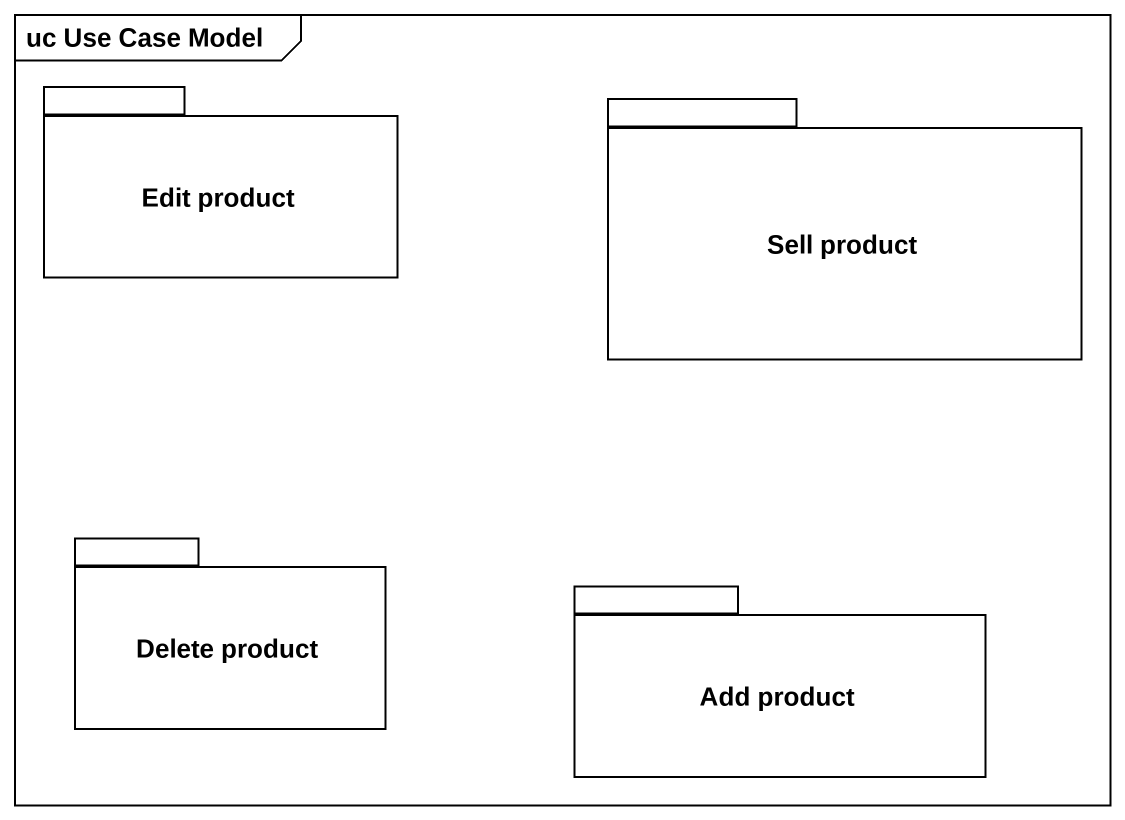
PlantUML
@startuml
mainframe uc Use Case Model
package "Edit product" as Edit_product {
}
package "Sell product" as Sell_product {
}
package "Delete product" as Delete_product {
}
package "Add product" as Add_product {
}
@enduml
